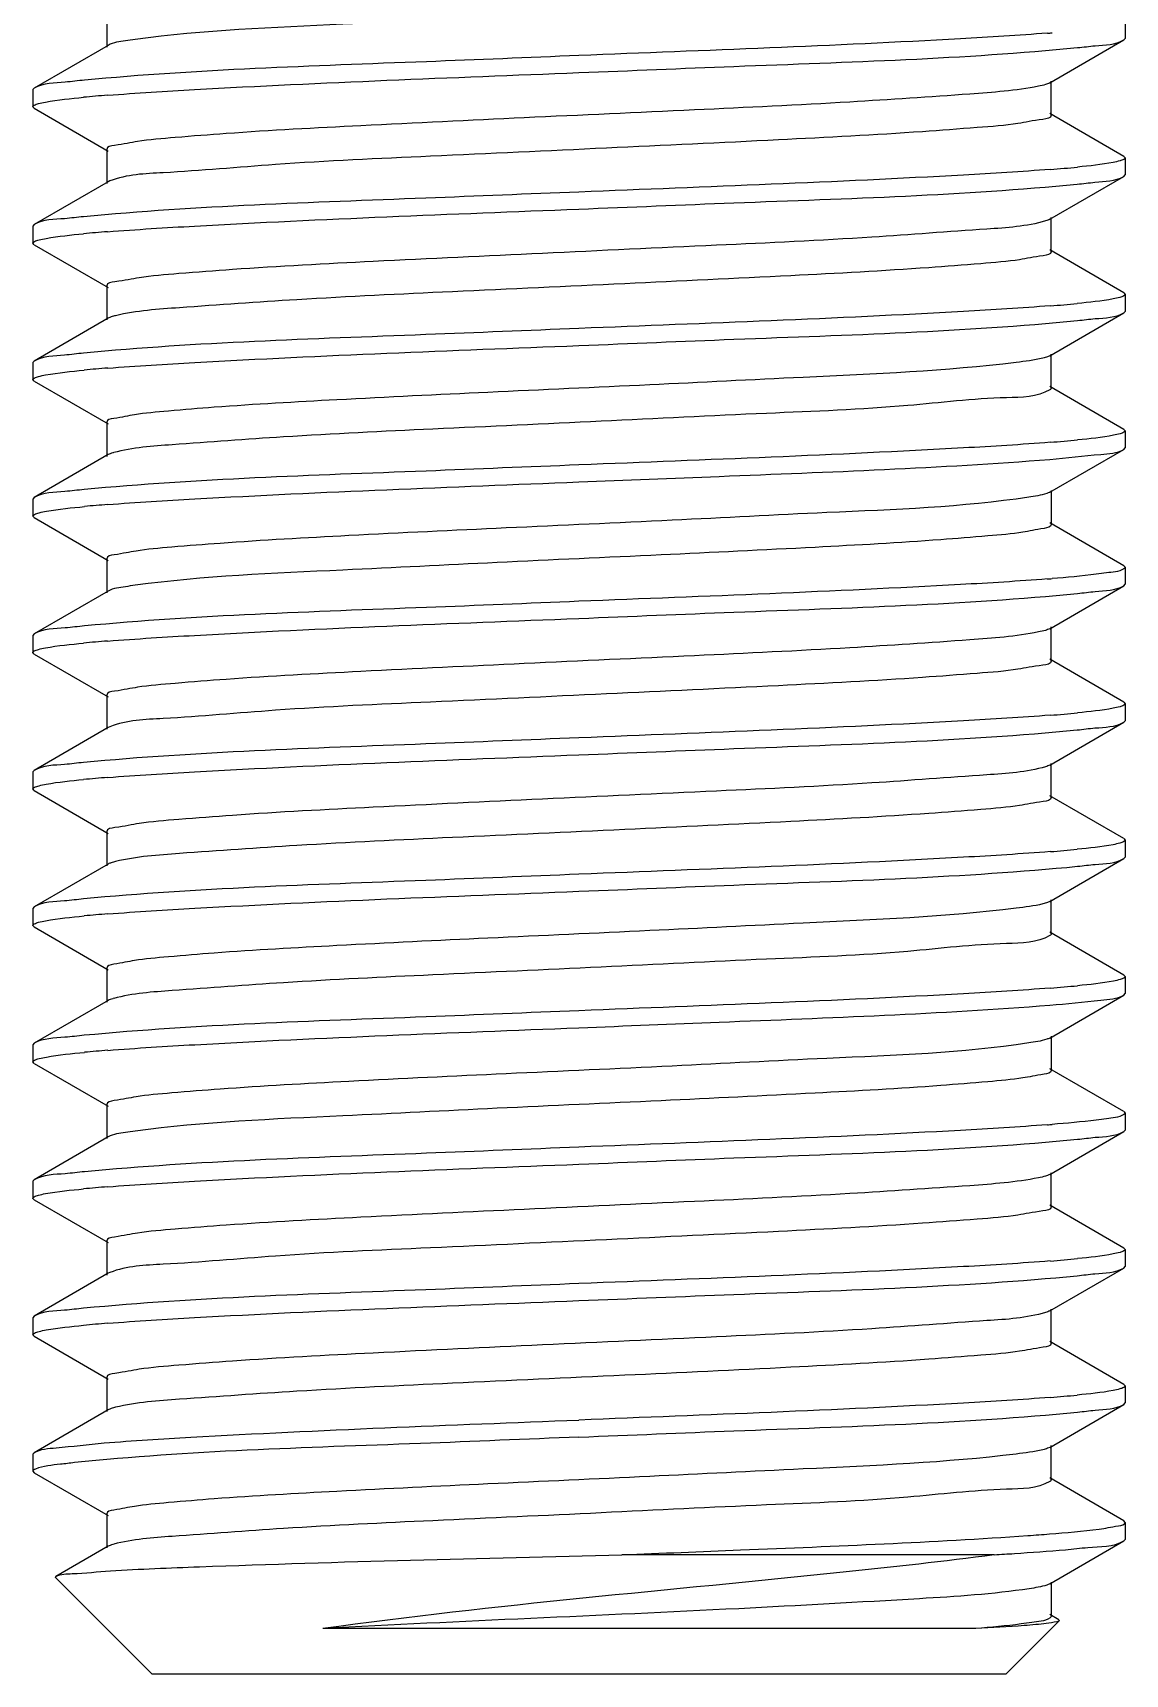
# Model space of a CAD drawing. Extents: x 1031190 to 1725648, y 733081 to 1571294.
# Drawn here: x 1136868.2 to 1137010.5, y 1234592.4 to 1234806.5 of the extents above; entities that cross this region are included whole.
import ezdxf

# ---------------------------------------------------------------- set-up
doc = ezdxf.new("R2010")
doc.units = 0
doc.header["$LTSCALE"] = 1000
doc.header["$MEASUREMENT"] = 0

msp = doc.modelspace()

# ---------------------------------------------------------------- linework, layer by layer
at = {"linetype": 'Continuous'}
for p, q in [((1136877.81, 1234809.09), (1136877.81, 1234804.64)), ((1137010.54, 1234807.97), (1137010.54, 1234805.75)), ((1136878.01, 1234804.86), (1136868.35, 1234799.27)), ((1137000.71, 1234799.96), (1137010.37, 1234805.56)), ((1137010.37, 1234805.56), (1137010.54, 1234805.75)), ((1136868.35, 1234799.27), (1136868.18, 1234799.08)), ((1136868.18, 1234799.08), (1136868.18, 1234796.85)), ((1137000.91, 1234795.74), (1137000.91, 1234800.19)), ((1136868.35, 1234796.66), (1136868.18, 1234796.85)), ((1136868.35, 1234796.66), (1136878.01, 1234791.07)), ((1137010.37, 1234790.37), (1137000.71, 1234795.97)), ((1136877.81, 1234791.29), (1136877.81, 1234786.84)), ((1137010.37, 1234790.37), (1137010.54, 1234790.18)), ((1137010.54, 1234790.18), (1137010.54, 1234787.96)), ((1137000.71, 1234782.17), (1137010.37, 1234787.76)), ((1137010.37, 1234787.76), (1137010.54, 1234787.96)), ((1136878.01, 1234787.07), (1136868.35, 1234781.48)), ((1136878.23, 1234787.17), (1136878.01, 1234787.07)), ((1136868.35, 1234781.48), (1136868.18, 1234781.28)), ((1137000.91, 1234777.95), (1137000.91, 1234782.39)), ((1136868.18, 1234781.28), (1136868.18, 1234779.06)), ((1136868.35, 1234778.86), (1136868.18, 1234779.06)), ((1136868.35, 1234778.86), (1136878.01, 1234773.27)), ((1137010.37, 1234772.58), (1137000.71, 1234778.17)), ((1136877.81, 1234773.5), (1136877.81, 1234769.05)), ((1137010.37, 1234772.58), (1137010.54, 1234772.38)), ((1137010.54, 1234772.38), (1137010.54, 1234770.16)), ((1136878.01, 1234769.27), (1136868.35, 1234763.68)), ((1137000.71, 1234764.37), (1137010.37, 1234769.97)), ((1137010.37, 1234769.97), (1137010.54, 1234770.16)), ((1137000.71, 1234764.37), (1137000.44, 1234764.25)), ((1137000.91, 1234760.15), (1137000.91, 1234764.6)), ((1136868.35, 1234763.68), (1136868.18, 1234763.49)), ((1136868.18, 1234763.49), (1136868.18, 1234761.26)), ((1136868.35, 1234761.07), (1136868.18, 1234761.26)), ((1136868.35, 1234761.07), (1136878.01, 1234755.48)), ((1137010.37, 1234754.78), (1137000.71, 1234760.38)), ((1136877.81, 1234755.7), (1136877.81, 1234751.25)), ((1137010.37, 1234754.78), (1137010.54, 1234754.59)), ((1137010.54, 1234754.59), (1137010.54, 1234752.37)), ((1136878.01, 1234751.48), (1136868.35, 1234745.89)), ((1137000.71, 1234746.58), (1137010.37, 1234752.17)), ((1137010.37, 1234752.17), (1137010.54, 1234752.37)), ((1136868.35, 1234745.89), (1136868.18, 1234745.69)), ((1136868.18, 1234745.69), (1136868.18, 1234743.47)), ((1137000.91, 1234746.8), (1137000.91, 1234742.36)), ((1136868.35, 1234743.27), (1136868.18, 1234743.47)), ((1136868.35, 1234743.27), (1136878.01, 1234737.68)), ((1137010.37, 1234736.99), (1137000.71, 1234742.58)), ((1136877.81, 1234737.91), (1136877.81, 1234733.46)), ((1137010.37, 1234736.99), (1137010.54, 1234736.79)), ((1137010.54, 1234736.79), (1137010.54, 1234734.57)), ((1137000.71, 1234728.78), (1137010.37, 1234734.38)), ((1137010.37, 1234734.38), (1137010.54, 1234734.57)), ((1136878.01, 1234733.68), (1136868.35, 1234728.09)), ((1136868.35, 1234728.09), (1136868.18, 1234727.9)), ((1136868.18, 1234727.9), (1136868.18, 1234725.67)), ((1137000.91, 1234724.56), (1137000.91, 1234729.01)), ((1136868.35, 1234725.48), (1136868.18, 1234725.67)), ((1136868.35, 1234725.48), (1136878.01, 1234719.89)), ((1137010.37, 1234719.19), (1137000.71, 1234724.79)), ((1136877.81, 1234720.11), (1136877.81, 1234715.66)), ((1137010.37, 1234719.19), (1137010.54, 1234719)), ((1137010.54, 1234719), (1137010.54, 1234716.78)), ((1136878.01, 1234715.89), (1136868.35, 1234710.3)), ((1136878.23, 1234715.99), (1136878.01, 1234715.89)), ((1137000.71, 1234710.99), (1137010.37, 1234716.58)), ((1137010.37, 1234716.58), (1137010.54, 1234716.78)), ((1137000.91, 1234706.77), (1137000.91, 1234711.21)), ((1136868.35, 1234710.3), (1136868.18, 1234710.1)), ((1136868.18, 1234710.1), (1136868.18, 1234707.88)), ((1136868.35, 1234707.68), (1136868.18, 1234707.88)), ((1136868.35, 1234707.68), (1136878.01, 1234702.09)), ((1137010.37, 1234701.4), (1137000.71, 1234706.99)), ((1136877.81, 1234702.32), (1136877.81, 1234697.87)), ((1137010.37, 1234701.4), (1137010.54, 1234701.2)), ((1137010.54, 1234701.2), (1137010.54, 1234698.98)), ((1136878.01, 1234698.09), (1136868.35, 1234692.5)), ((1137000.71, 1234693.19), (1137010.37, 1234698.79)), ((1137010.37, 1234698.79), (1137010.54, 1234698.98)), ((1136868.35, 1234692.5), (1136868.18, 1234692.31)), ((1136868.18, 1234692.31), (1136868.18, 1234690.08)), ((1137000.71, 1234693.19), (1137000.44, 1234693.07)), ((1137000.91, 1234688.97), (1137000.91, 1234693.42)), ((1136868.35, 1234689.89), (1136868.18, 1234690.08)), ((1136868.35, 1234689.89), (1136878.01, 1234684.3)), ((1137010.37, 1234683.6), (1137000.71, 1234689.2)), ((1136877.81, 1234684.52), (1136877.81, 1234680.07)), ((1137010.37, 1234683.6), (1137010.54, 1234683.41)), ((1137010.54, 1234683.41), (1137010.54, 1234681.19)), ((1137000.71, 1234675.4), (1137010.37, 1234680.99)), ((1137010.37, 1234680.99), (1137010.54, 1234681.19)), ((1136878.01, 1234680.3), (1136868.35, 1234674.71)), ((1136868.35, 1234674.71), (1136868.18, 1234674.51)), ((1136868.18, 1234674.51), (1136868.18, 1234672.29)), ((1137000.91, 1234675.62), (1137000.91, 1234671.18)), ((1136868.35, 1234672.09), (1136868.18, 1234672.29)), ((1136868.35, 1234672.09), (1136878.01, 1234666.5)), ((1137010.37, 1234665.81), (1137000.71, 1234671.4)), ((1136877.81, 1234666.73), (1136877.81, 1234662.28)), ((1137010.37, 1234665.81), (1137010.54, 1234665.61)), ((1137010.54, 1234665.61), (1137010.54, 1234663.39)), ((1136878.01, 1234662.5), (1136868.35, 1234656.91)), ((1137000.71, 1234657.6), (1137010.37, 1234663.2)), ((1137010.37, 1234663.2), (1137010.54, 1234663.39)), ((1137000.91, 1234653.38), (1137000.91, 1234657.83)), ((1136868.35, 1234656.91), (1136868.18, 1234656.72)), ((1136868.18, 1234656.72), (1136868.18, 1234654.49)), ((1136868.35, 1234654.3), (1136868.18, 1234654.49)), ((1136868.35, 1234654.3), (1136878.01, 1234648.71)), ((1137010.37, 1234648.01), (1137000.71, 1234653.61)), ((1136877.81, 1234648.93), (1136877.81, 1234644.48)), ((1137010.37, 1234648.01), (1137010.54, 1234647.82)), ((1137010.54, 1234647.82), (1137010.54, 1234645.6)), ((1136878.01, 1234644.71), (1136868.35, 1234639.12)), ((1136878.23, 1234644.81), (1136878.01, 1234644.71)), ((1137000.71, 1234639.81), (1137010.37, 1234645.4)), ((1137010.37, 1234645.4), (1137010.54, 1234645.6)), ((1137000.91, 1234635.59), (1137000.91, 1234640.03)), ((1136868.35, 1234639.12), (1136868.18, 1234638.92)), ((1136868.18, 1234638.92), (1136868.18, 1234636.7)), ((1136868.35, 1234636.5), (1136868.18, 1234636.7)), ((1136868.35, 1234636.5), (1136878.01, 1234630.91)), ((1137010.37, 1234630.22), (1137000.71, 1234635.81)), ((1136877.81, 1234631.14), (1136877.81, 1234626.69)), ((1137010.37, 1234630.22), (1137010.54, 1234630.02)), ((1137010.54, 1234630.02), (1137010.54, 1234627.8)), ((1137000.71, 1234622.01), (1137010.37, 1234627.61)), ((1137010.37, 1234627.61), (1137010.54, 1234627.8)), ((1136878.01, 1234626.91), (1136868.35, 1234621.32)), ((1136868.18, 1234621.13), (1136868.35, 1234621.32)), ((1136868.18, 1234621.13), (1136868.18, 1234618.9)), ((1137000.71, 1234622.01), (1137000.44, 1234621.89)), ((1137000.91, 1234617.79), (1137000.91, 1234622.24)), ((1136868.18, 1234618.9), (1136868.35, 1234618.71)), ((1136868.35, 1234618.71), (1136878.01, 1234613.12)), ((1137010.37, 1234612.42), (1137000.71, 1234618.02)), ((1136877.81, 1234613.34), (1136877.81, 1234608.89)), ((1137010.54, 1234612.23), (1137010.37, 1234612.42)), ((1137010.54, 1234612.23), (1137010.54, 1234610.01)), ((1136878.01, 1234609.12), (1136871.19, 1234605.17)), ((1136993.49, 1234608), (1136944.95, 1234608)), ((1137000.71, 1234604.22), (1137010.37, 1234609.81)), ((1137010.37, 1234609.81), (1137010.54, 1234610.01)), ((1136871.14, 1234605.04), (1136871.19, 1234605.17)), ((1136883.75, 1234592.43), (1136871.14, 1234605.04)), ((1137000.91, 1234604.44), (1137000.91, 1234600)), ((1136994.97, 1234592.43), (1137001.94, 1234599.4)), ((1137001.89, 1234599.54), (1137000.71, 1234600.22)), ((1137001.89, 1234599.54), (1137001.94, 1234599.4)), ((1136991.06, 1234598.37), (1136905.97, 1234598.37)), ((1136994.97, 1234592.43), (1136883.75, 1234592.43))]:
    msp.add_line(p, q, dxfattribs=at)
for centre, radius, start, end in [((1136979.42, 1235077.81), 272.18, 274.4234, 274.5497), ((1136893.55, 1234597.98), 200.98, 94.457, 95.3557), ((1136985.96, 1234979.68), 191.58, 274.4414, 275.5078), ((1136893.52, 1234580.52), 200.64, 94.4561, 95.3622), ((1136985.87, 1234962.89), 192.58, 274.4467, 275.4882), ((1136893.7, 1234560.67), 202.71, 94.457, 95.331), ((1136880.48, 1234745.18), 6.79, 105.0931, 106.1411), ((1136985.98, 1234943.86), 191.34, 274.444, 275.509), ((1136893.79, 1234541.73), 203.86, 94.4581, 95.3147), ((1136979.42, 1235006.63), 272.18, 274.4234, 274.5497), ((1136893.55, 1234526.8), 200.98, 94.457, 95.3557), ((1136985.96, 1234908.5), 191.58, 274.4414, 275.5078), ((1136893.52, 1234509.34), 200.64, 94.4561, 95.3622), ((1136985.87, 1234891.71), 192.58, 274.4467, 275.4882), ((1136893.7, 1234489.49), 202.71, 94.457, 95.331), ((1136985.98, 1234872.68), 191.34, 274.444, 275.509), ((1136880.48, 1234674), 6.79, 105.0931, 106.1411), ((1136893.79, 1234470.55), 203.86, 94.4581, 95.3147), ((1136979.42, 1234935.45), 272.18, 274.4234, 274.5497), ((1136893.55, 1234455.62), 200.98, 94.457, 95.3557), ((1136985.96, 1234837.32), 191.58, 274.4414, 275.5078), ((1136893.52, 1234438.16), 200.64, 94.4561, 95.3622), ((1136985.87, 1234820.53), 192.58, 274.4467, 275.4882), ((1136880.48, 1234602.82), 6.79, 105.0931, 106.1411)]:
    msp.add_arc(centre, radius, start, end, dxfattribs=at)
for points, knots in [([(1137000.91, 1234813.54), (1137000.91, 1234813.18), (1136999.09, 1234812.92), (1136996.82, 1234812.41), (1136992.04, 1234812), (1136983.18, 1234811.27), (1136968.87, 1234810.49), (1136949.63, 1234809.54), (1136929.1, 1234808.64), (1136906.26, 1234807.44), (1136890.49, 1234806.83), (1136881.52, 1234805.63)], [0, 0, 0, 0, 0.00884, 0.032379, 0.070466, 0.122006, 0.258971, 0.426878, 0.605536, 0.773444, 1, 1, 1, 1]), ([(1136881.52, 1234805.63), (1136881.1, 1234805.57), (1136879.92, 1234805.37), (1136878.67, 1234805.25), (1136878.01, 1234804.86)], [0, 0, 0, 0, 0.360643, 1, 1, 1, 1]), ([(1137000.41, 1234806.45), (1136996.64, 1234806.15), (1136976.3, 1234804.93), (1136955.93, 1234804.19), (1136939.36, 1234803.53)], [0, 0, 0, 0, 0.18595, 1, 1, 1, 1]), ([(1137004.34, 1234804.56), (1137005.11, 1234804.63), (1137007.1, 1234804.92), (1137009.27, 1234804.92), (1137010.37, 1234805.56)], [0, 0, 0, 0, 0.377935, 1, 1, 1, 1]), ([(1136939.36, 1234803.53), (1136932.73, 1234803.26), (1136911.25, 1234802.35), (1136889.72, 1234801.71), (1136874.91, 1234800.32)], [0, 0, 0, 0, 0.308379, 1, 1, 1, 1]), ([(1136939.36, 1234801.3), (1136946.09, 1234801.57), (1136967.76, 1234802.5), (1136989.46, 1234803.11), (1137004.34, 1234804.56)], [0, 0, 0, 0, 0.310578, 1, 1, 1, 1]), ([(1136877.93, 1234798.35), (1136881.71, 1234798.65), (1136902.17, 1234799.89), (1136922.66, 1234800.64), (1136939.36, 1234801.3)], [0, 0, 0, 0, 0.184524, 1, 1, 1, 1]), ([(1136874.91, 1234800.32), (1136874.07, 1234800.24), (1136871.91, 1234799.94), (1136869.54, 1234799.96), (1136868.35, 1234799.27)], [0, 0, 0, 0, 0.379704, 1, 1, 1, 1]), ([(1136999.25, 1234799.53), (1136996.3, 1234798.94), (1136988.07, 1234798.33), (1136973.14, 1234797.32), (1136953.77, 1234796.4), (1136932.52, 1234795.43), (1136912.21, 1234794.46), (1136896.93, 1234793.65), (1136887.41, 1234792.89), (1136882.24, 1234792.47), (1136879.8, 1234791.92), (1136877.81, 1234791.67), (1136877.81, 1234791.29)], [0, 0, 0, 0, 0.074051, 0.202548, 0.368862, 0.551322, 0.726125, 0.870472, 0.925123, 0.96561, 0.990669, 1, 1, 1, 1]), ([(1137000.71, 1234799.96), (1137000.54, 1234799.86), (1137000.05, 1234799.7), (1136999.56, 1234799.59), (1136999.25, 1234799.53)], [0, 0, 0, 0, 0.388593, 1, 1, 1, 1]), ([(1136868.18, 1234796.85), (1136868.18, 1234796.94), (1136868.47, 1234797.14), (1136868.72, 1234797.2), (1136868.9, 1234797.26)], [0, 0, 0, 0, 0.318631, 1, 1, 1, 1]), ([(1136868.9, 1234797.26), (1136869.2, 1234797.34), (1136871.15, 1234797.74), (1136873.13, 1234797.93), (1136874.79, 1234798.08)], [0, 0, 0, 0, 0.159226, 1, 1, 1, 1]), ([(1137000.91, 1234795.74), (1137000.91, 1234795.33), (1136998.75, 1234795.1), (1136996.13, 1234794.5), (1136990.56, 1234794.08), (1136980.35, 1234793.29), (1136964.11, 1234792.45), (1136942.78, 1234791.45), (1136920.93, 1234790.41), (1136901.6, 1234789.59), (1136887.81, 1234788.29), (1136880.41, 1234788.04), (1136878.23, 1234787.17)], [0, 0, 0, 0, 0.009911, 0.036684, 0.079861, 0.138026, 0.290611, 0.473012, 0.659513, 0.823824, 0.942824, 1, 1, 1, 1]), ([(1137010.54, 1234790.18), (1137010.54, 1234790.09), (1137010.27, 1234789.91), (1137010.04, 1234789.84), (1137009.87, 1234789.79)], [0, 0, 0, 0, 0.322656, 1, 1, 1, 1]), ([(1137000.79, 1234788.68), (1136997.02, 1234788.38), (1136976.56, 1234787.14), (1136956.07, 1234786.4), (1136939.36, 1234785.73)], [0, 0, 0, 0, 0.184477, 1, 1, 1, 1]), ([(1137004.29, 1234786.76), (1137005.07, 1234786.83), (1137007.07, 1234787.12), (1137009.27, 1234787.12), (1137010.37, 1234787.76)], [0, 0, 0, 0, 0.378132, 1, 1, 1, 1]), ([(1137009.87, 1234789.79), (1137009.58, 1234789.71), (1137007.76, 1234789.32), (1137005.9, 1234789.14), (1137004.34, 1234788.99)], [0, 0, 0, 0, 0.159145, 1, 1, 1, 1]), ([(1136939.36, 1234785.73), (1136932.71, 1234785.47), (1136911.18, 1234784.55), (1136889.62, 1234783.91), (1136874.79, 1234782.51)], [0, 0, 0, 0, 0.308852, 1, 1, 1, 1]), ([(1136939.36, 1234783.51), (1136946.08, 1234783.77), (1136967.73, 1234784.7), (1136989.42, 1234785.31), (1137004.29, 1234786.76)], [0, 0, 0, 0, 0.310323, 1, 1, 1, 1]), ([(1136877.93, 1234780.56), (1136881.71, 1234780.85), (1136902.17, 1234782.09), (1136922.66, 1234782.84), (1136939.36, 1234783.51)], [0, 0, 0, 0, 0.18453, 1, 1, 1, 1]), ([(1136874.79, 1234782.51), (1136873.97, 1234782.43), (1136871.84, 1234782.14), (1136869.52, 1234782.16), (1136868.35, 1234781.48)], [0, 0, 0, 0, 0.37931, 1, 1, 1, 1]), ([(1137000.17, 1234781.96), (1136997.7, 1234781.22), (1136990.05, 1234780.77), (1136975.81, 1234779.63), (1136956.47, 1234778.75), (1136934.8, 1234777.74), (1136913.81, 1234776.75), (1136897.89, 1234775.92), (1136887.91, 1234775.14), (1136882.47, 1234774.71), (1136879.91, 1234774.13), (1136877.82, 1234773.89), (1136877.81, 1234773.5)], [0, 0, 0, 0, 0.062951, 0.18524, 0.350271, 0.535399, 0.715185, 0.864922, 0.92187, 0.964113, 0.990297, 1, 1, 1, 1]), ([(1137000.71, 1234782.17), (1137000.64, 1234782.13), (1137000.46, 1234782.05), (1137000.28, 1234781.99), (1137000.17, 1234781.96)], [0, 0, 0, 0, 0.430479, 1, 1, 1, 1]), ([(1136868.18, 1234779.06), (1136868.18, 1234779.16), (1136868.51, 1234779.36), (1136868.78, 1234779.43), (1136868.99, 1234779.48)], [0, 0, 0, 0, 0.315061, 1, 1, 1, 1]), ([(1136868.99, 1234779.48), (1136869.29, 1234779.57), (1136871.21, 1234779.95), (1136873.15, 1234780.13), (1136874.77, 1234780.29)], [0, 0, 0, 0, 0.163145, 1, 1, 1, 1]), ([(1137000.91, 1234777.95), (1137000.91, 1234777.56), (1136998.87, 1234777.31), (1136996.37, 1234776.75), (1136991.06, 1234776.33), (1136981.31, 1234775.56), (1136965.72, 1234774.73), (1136945.06, 1234773.75), (1136923.59, 1234772.76), (1136904.23, 1234771.86), (1136889.63, 1234770.8), (1136881.69, 1234770.25), (1136878.97, 1234769.6)], [0, 0, 0, 0, 0.00951, 0.035123, 0.076469, 0.132247, 0.279239, 0.456494, 0.640275, 0.805971, 0.931424, 1, 1, 1, 1]), ([(1137000.8, 1234770.89), (1136997.03, 1234770.59), (1136976.56, 1234769.35), (1136956.07, 1234768.6), (1136939.36, 1234767.94)], [0, 0, 0, 0, 0.184455, 1, 1, 1, 1]), ([(1137009.86, 1234771.99), (1137009.57, 1234771.91), (1137007.73, 1234771.52), (1137005.86, 1234771.34), (1137004.29, 1234771.19)], [0, 0, 0, 0, 0.159397, 1, 1, 1, 1]), ([(1137010.54, 1234772.38), (1137010.54, 1234772.3), (1137010.27, 1234772.11), (1137010.03, 1234772.04), (1137009.86, 1234771.99)], [0, 0, 0, 0, 0.322005, 1, 1, 1, 1]), ([(1136878.97, 1234769.6), (1136878.77, 1234769.55), (1136878.45, 1234769.46), (1136878.13, 1234769.34), (1136878.01, 1234769.27)], [0, 0, 0, 0, 0.59312, 1, 1, 1, 1]), ([(1136939.36, 1234765.71), (1136946.09, 1234765.98), (1136967.76, 1234766.91), (1136989.46, 1234767.52), (1137004.35, 1234768.97)], [0, 0, 0, 0, 0.310595, 1, 1, 1, 1]), ([(1137004.35, 1234768.97), (1137005.11, 1234769.04), (1137007.1, 1234769.33), (1137009.28, 1234769.33), (1137010.37, 1234769.97)], [0, 0, 0, 0, 0.377931, 1, 1, 1, 1]), ([(1136939.36, 1234767.94), (1136932.71, 1234767.67), (1136911.17, 1234766.75), (1136889.6, 1234766.12), (1136874.77, 1234764.72)], [0, 0, 0, 0, 0.308927, 1, 1, 1, 1]), ([(1136874.77, 1234764.72), (1136873.95, 1234764.64), (1136871.83, 1234764.34), (1136869.52, 1234764.36), (1136868.35, 1234763.68)], [0, 0, 0, 0, 0.379296, 1, 1, 1, 1]), ([(1136877.94, 1234762.76), (1136881.72, 1234763.06), (1136902.18, 1234764.3), (1136922.66, 1234765.05), (1136939.36, 1234765.71)], [0, 0, 0, 0, 0.184554, 1, 1, 1, 1]), ([(1137000.44, 1234764.25), (1137000.24, 1234764.17), (1136998.89, 1234763.81), (1136997.5, 1234763.64), (1136996.34, 1234763.5)], [0, 0, 0, 0, 0.158312, 1, 1, 1, 1]), ([(1136868.92, 1234761.67), (1136869.22, 1234761.76), (1136871.19, 1234762.15), (1136873.19, 1234762.34), (1136874.86, 1234762.5)], [0, 0, 0, 0, 0.159617, 1, 1, 1, 1]), ([(1136996.34, 1234763.5), (1136987.13, 1234762.38), (1136971.16, 1234761.71), (1136948.22, 1234760.54), (1136927.95, 1234759.64), (1136909.08, 1234758.71), (1136895.08, 1234757.94), (1136886.44, 1234757.22), (1136881.8, 1234756.81), (1136879.58, 1234756.31), (1136877.81, 1234756.05), (1136877.81, 1234755.7)], [0, 0, 0, 0, 0.234088, 0.402448, 0.579889, 0.745639, 0.880314, 0.930897, 0.968237, 0.991317, 1, 1, 1, 1]), ([(1136868.18, 1234761.26), (1136868.18, 1234761.35), (1136868.48, 1234761.55), (1136868.73, 1234761.62), (1136868.92, 1234761.67)], [0, 0, 0, 0, 0.317967, 1, 1, 1, 1]), ([(1137000.72, 1234759.93), (1136999.08, 1234758.95), (1136992.49, 1234759), (1136980.48, 1234757.51), (1136962.72, 1234756.86), (1136942.13, 1234755.81), (1136921.14, 1234754.85), (1136902.48, 1234753.98), (1136888.65, 1234752.91), (1136881.2, 1234752.41), (1136878.72, 1234751.74)], [0, 0, 0, 0, 0.046973, 0.152409, 0.303029, 0.479455, 0.658932, 0.818305, 0.937036, 1, 1, 1, 1]), ([(1137000.91, 1234760.15), (1137000.91, 1234760.11), (1137000.86, 1234760.02), (1137000.77, 1234759.96), (1137000.72, 1234759.93)], [0, 0, 0, 0, 0.402304, 1, 1, 1, 1]), ([(1137009.9, 1234754.21), (1137009.62, 1234754.13), (1137007.78, 1234753.73), (1137005.92, 1234753.55), (1137004.35, 1234753.4)], [0, 0, 0, 0, 0.157623, 1, 1, 1, 1]), ([(1137010.54, 1234754.59), (1137010.54, 1234754.51), (1137010.29, 1234754.32), (1137010.06, 1234754.26), (1137009.9, 1234754.21)], [0, 0, 0, 0, 0.324871, 1, 1, 1, 1]), ([(1136878.6, 1234751.71), (1136878.48, 1234751.67), (1136878.28, 1234751.61), (1136878.09, 1234751.52), (1136878.01, 1234751.48)], [0, 0, 0, 0, 0.572041, 1, 1, 1, 1]), ([(1137000.8, 1234753.09), (1136997.03, 1234752.79), (1136976.56, 1234751.56), (1136956.07, 1234750.81), (1136939.36, 1234750.14)], [0, 0, 0, 0, 0.184436, 1, 1, 1, 1]), ([(1137000.71, 1234750.86), (1137002.93, 1234751.03), (1137006.08, 1234751.47), (1137009.48, 1234751.66), (1137010.37, 1234752.17)], [0, 0, 0, 0, 0.683734, 1, 1, 1, 1]), ([(1136939.36, 1234750.14), (1136932.72, 1234749.88), (1136911.22, 1234748.96), (1136889.68, 1234748.32), (1136874.86, 1234746.93)], [0, 0, 0, 0, 0.308576, 1, 1, 1, 1]), ([(1136939.36, 1234747.92), (1136945.45, 1234748.16), (1136965.91, 1234749), (1136986.38, 1234749.73), (1137000.71, 1234750.86)], [0, 0, 0, 0, 0.297863, 1, 1, 1, 1]), ([(1136877.95, 1234744.97), (1136881.72, 1234745.27), (1136902.18, 1234746.5), (1136922.66, 1234747.25), (1136939.36, 1234747.92)], [0, 0, 0, 0, 0.184575, 1, 1, 1, 1]), ([(1136874.86, 1234746.93), (1136874.03, 1234746.85), (1136871.88, 1234746.55), (1136869.53, 1234746.57), (1136868.35, 1234745.89)], [0, 0, 0, 0, 0.37952, 1, 1, 1, 1]), ([(1136997.97, 1234745.93), (1136989.28, 1234744.61), (1136973.72, 1234744.09), (1136951.02, 1234742.86), (1136930.23, 1234741.95), (1136910.63, 1234741), (1136896, 1234740.2), (1136886.92, 1234739.47), (1136882.01, 1234739.05), (1136879.69, 1234738.53), (1136877.81, 1234738.27), (1136877.81, 1234737.91)], [0, 0, 0, 0, 0.218787, 0.386207, 0.566108, 0.736243, 0.875583, 0.928118, 0.966979, 0.991, 1, 1, 1, 1]), ([(1137000.71, 1234746.58), (1137000.59, 1234746.51), (1136999.7, 1234746.18), (1136998.76, 1234746.05), (1136997.97, 1234745.93)], [0, 0, 0, 0, 0.147905, 1, 1, 1, 1]), ([(1136868.18, 1234743.47), (1136868.18, 1234743.57), (1136868.52, 1234743.77), (1136868.79, 1234743.84), (1136869.01, 1234743.9)], [0, 0, 0, 0, 0.313847, 1, 1, 1, 1]), ([(1136869.01, 1234743.9), (1136869.32, 1234743.98), (1136871.27, 1234744.37), (1136873.25, 1234744.55), (1136874.91, 1234744.71)], [0, 0, 0, 0, 0.163234, 1, 1, 1, 1]), ([(1137000.91, 1234742.36), (1137000.91, 1234742), (1136999.09, 1234741.74), (1136996.82, 1234741.23), (1136992.04, 1234740.82), (1136983.18, 1234740.09), (1136968.87, 1234739.31), (1136949.63, 1234738.36), (1136929.1, 1234737.46), (1136906.26, 1234736.26), (1136890.49, 1234735.65), (1136881.52, 1234734.45)], [0, 0, 0, 0, 0.00884, 0.032379, 0.070466, 0.122006, 0.258971, 0.426878, 0.605536, 0.773444, 1, 1, 1, 1]), ([(1137010.54, 1234736.79), (1137010.54, 1234736.71), (1137009.72, 1234736.12), (1137008.89, 1234736.17), (1137008.12, 1234736.05)], [0, 0, 0, 0, 0.093121, 1, 1, 1, 1]), ([(1136881.52, 1234734.45), (1136881.1, 1234734.39), (1136879.92, 1234734.19), (1136878.67, 1234734.07), (1136878.01, 1234733.68)], [0, 0, 0, 0, 0.360643, 1, 1, 1, 1]), ([(1137000.41, 1234735.27), (1136996.64, 1234734.97), (1136976.3, 1234733.75), (1136955.93, 1234733.01), (1136939.36, 1234732.35)], [0, 0, 0, 0, 0.18595, 1, 1, 1, 1]), ([(1137008.12, 1234736.05), (1137007.67, 1234735.99), (1137005.31, 1234735.67), (1137002.93, 1234735.47), (1137001.01, 1234735.31)], [0, 0, 0, 0, 0.190828, 1, 1, 1, 1]), ([(1137004.34, 1234733.38), (1137005.11, 1234733.45), (1137007.1, 1234733.74), (1137009.27, 1234733.74), (1137010.37, 1234734.38)], [0, 0, 0, 0, 0.377935, 1, 1, 1, 1]), ([(1136939.36, 1234732.35), (1136932.73, 1234732.08), (1136911.25, 1234731.17), (1136889.72, 1234730.53), (1136874.91, 1234729.14)], [0, 0, 0, 0, 0.308379, 1, 1, 1, 1]), ([(1136939.36, 1234730.12), (1136946.09, 1234730.39), (1136967.76, 1234731.32), (1136989.46, 1234731.93), (1137004.34, 1234733.38)], [0, 0, 0, 0, 0.310578, 1, 1, 1, 1]), ([(1136877.93, 1234727.17), (1136881.71, 1234727.47), (1136902.17, 1234728.71), (1136922.66, 1234729.46), (1136939.36, 1234730.12)], [0, 0, 0, 0, 0.184524, 1, 1, 1, 1]), ([(1136874.91, 1234729.14), (1136874.07, 1234729.06), (1136871.91, 1234728.76), (1136869.54, 1234728.78), (1136868.35, 1234728.09)], [0, 0, 0, 0, 0.379704, 1, 1, 1, 1]), ([(1136999.25, 1234728.35), (1136996.3, 1234727.76), (1136988.07, 1234727.15), (1136973.14, 1234726.14), (1136953.77, 1234725.22), (1136932.52, 1234724.25), (1136912.21, 1234723.28), (1136896.93, 1234722.47), (1136887.41, 1234721.71), (1136882.24, 1234721.29), (1136879.8, 1234720.74), (1136877.81, 1234720.49), (1136877.81, 1234720.11)], [0, 0, 0, 0, 0.074051, 0.202548, 0.368862, 0.551322, 0.726125, 0.870472, 0.925123, 0.96561, 0.990669, 1, 1, 1, 1]), ([(1137000.71, 1234728.78), (1137000.54, 1234728.68), (1137000.05, 1234728.52), (1136999.56, 1234728.41), (1136999.25, 1234728.35)], [0, 0, 0, 0, 0.388593, 1, 1, 1, 1]), ([(1136868.18, 1234725.67), (1136868.18, 1234725.76), (1136868.47, 1234725.96), (1136868.72, 1234726.02), (1136868.9, 1234726.08)], [0, 0, 0, 0, 0.318631, 1, 1, 1, 1]), ([(1136868.9, 1234726.08), (1136869.2, 1234726.16), (1136871.15, 1234726.56), (1136873.13, 1234726.75), (1136874.79, 1234726.9)], [0, 0, 0, 0, 0.159226, 1, 1, 1, 1]), ([(1137000.91, 1234724.56), (1137000.91, 1234724.15), (1136998.75, 1234723.92), (1136996.13, 1234723.32), (1136990.56, 1234722.9), (1136980.35, 1234722.11), (1136964.11, 1234721.27), (1136942.78, 1234720.27), (1136920.93, 1234719.23), (1136901.6, 1234718.42), (1136887.81, 1234717.11), (1136880.41, 1234716.86), (1136878.23, 1234715.99)], [0, 0, 0, 0, 0.009911, 0.036684, 0.079861, 0.138026, 0.290611, 0.473012, 0.659513, 0.823824, 0.942824, 1, 1, 1, 1]), ([(1137000.79, 1234717.5), (1136997.02, 1234717.2), (1136976.56, 1234715.96), (1136956.07, 1234715.22), (1136939.36, 1234714.55)], [0, 0, 0, 0, 0.184477, 1, 1, 1, 1]), ([(1137009.87, 1234718.61), (1137009.58, 1234718.53), (1137007.76, 1234718.14), (1137005.9, 1234717.96), (1137004.34, 1234717.81)], [0, 0, 0, 0, 0.159145, 1, 1, 1, 1]), ([(1137010.54, 1234719), (1137010.54, 1234718.91), (1137010.27, 1234718.73), (1137010.04, 1234718.66), (1137009.87, 1234718.61)], [0, 0, 0, 0, 0.322656, 1, 1, 1, 1]), ([(1136939.36, 1234712.33), (1136946.08, 1234712.59), (1136967.73, 1234713.52), (1136989.42, 1234714.14), (1137004.29, 1234715.58)], [0, 0, 0, 0, 0.310323, 1, 1, 1, 1]), ([(1137004.29, 1234715.58), (1137005.07, 1234715.66), (1137007.07, 1234715.94), (1137009.27, 1234715.94), (1137010.37, 1234716.58)], [0, 0, 0, 0, 0.378132, 1, 1, 1, 1]), ([(1136939.36, 1234714.55), (1136932.71, 1234714.29), (1136911.18, 1234713.37), (1136889.62, 1234712.73), (1136874.79, 1234711.33)], [0, 0, 0, 0, 0.308852, 1, 1, 1, 1]), ([(1136874.79, 1234711.33), (1136873.97, 1234711.25), (1136871.84, 1234710.96), (1136869.52, 1234710.98), (1136868.35, 1234710.3)], [0, 0, 0, 0, 0.37931, 1, 1, 1, 1]), ([(1137000.17, 1234710.78), (1136997.7, 1234710.04), (1136990.05, 1234709.59), (1136975.81, 1234708.45), (1136956.47, 1234707.57), (1136934.8, 1234706.56), (1136913.81, 1234705.57), (1136897.89, 1234704.74), (1136887.91, 1234703.96), (1136882.47, 1234703.53), (1136879.91, 1234702.95), (1136877.82, 1234702.71), (1136877.81, 1234702.32)], [0, 0, 0, 0, 0.062951, 0.18524, 0.350271, 0.535399, 0.715185, 0.864922, 0.92187, 0.964113, 0.990297, 1, 1, 1, 1]), ([(1136877.93, 1234709.38), (1136881.71, 1234709.67), (1136902.17, 1234710.91), (1136922.66, 1234711.66), (1136939.36, 1234712.33)], [0, 0, 0, 0, 0.18453, 1, 1, 1, 1]), ([(1137000.71, 1234710.99), (1137000.64, 1234710.95), (1137000.46, 1234710.87), (1137000.28, 1234710.81), (1137000.17, 1234710.78)], [0, 0, 0, 0, 0.430479, 1, 1, 1, 1]), ([(1136868.99, 1234708.3), (1136869.29, 1234708.39), (1136871.21, 1234708.77), (1136873.15, 1234708.95), (1136874.77, 1234709.11)], [0, 0, 0, 0, 0.163145, 1, 1, 1, 1]), ([(1136868.18, 1234707.88), (1136868.18, 1234707.98), (1136868.51, 1234708.18), (1136868.78, 1234708.25), (1136868.99, 1234708.3)], [0, 0, 0, 0, 0.315061, 1, 1, 1, 1]), ([(1137000.91, 1234706.77), (1137000.91, 1234706.38), (1136998.87, 1234706.13), (1136996.37, 1234705.57), (1136991.06, 1234705.15), (1136981.31, 1234704.38), (1136965.72, 1234703.55), (1136945.06, 1234702.57), (1136923.59, 1234701.58), (1136904.23, 1234700.68), (1136889.63, 1234699.62), (1136881.69, 1234699.07), (1136878.97, 1234698.42)], [0, 0, 0, 0, 0.00951, 0.035123, 0.076469, 0.132247, 0.279239, 0.456494, 0.640275, 0.805971, 0.931424, 1, 1, 1, 1]), ([(1137009.86, 1234700.81), (1137009.57, 1234700.73), (1137007.73, 1234700.34), (1137005.86, 1234700.16), (1137004.29, 1234700.01)], [0, 0, 0, 0, 0.159397, 1, 1, 1, 1]), ([(1137010.54, 1234701.2), (1137010.54, 1234701.12), (1137010.27, 1234700.93), (1137010.03, 1234700.86), (1137009.86, 1234700.81)], [0, 0, 0, 0, 0.322005, 1, 1, 1, 1]), ([(1136878.97, 1234698.42), (1136878.77, 1234698.37), (1136878.45, 1234698.28), (1136878.13, 1234698.16), (1136878.01, 1234698.09)], [0, 0, 0, 0, 0.59312, 1, 1, 1, 1]), ([(1137000.8, 1234699.71), (1136997.03, 1234699.41), (1136976.56, 1234698.17), (1136956.07, 1234697.42), (1136939.36, 1234696.76)], [0, 0, 0, 0, 0.184455, 1, 1, 1, 1]), ([(1137004.35, 1234697.79), (1137005.11, 1234697.87), (1137007.1, 1234698.15), (1137009.28, 1234698.15), (1137010.37, 1234698.79)], [0, 0, 0, 0, 0.377931, 1, 1, 1, 1]), ([(1136939.36, 1234696.76), (1136932.71, 1234696.49), (1136911.17, 1234695.57), (1136889.6, 1234694.94), (1136874.77, 1234693.54)], [0, 0, 0, 0, 0.308927, 1, 1, 1, 1]), ([(1136939.36, 1234694.53), (1136946.09, 1234694.8), (1136967.76, 1234695.73), (1136989.46, 1234696.34), (1137004.35, 1234697.79)], [0, 0, 0, 0, 0.310595, 1, 1, 1, 1]), ([(1136874.77, 1234693.54), (1136873.95, 1234693.46), (1136871.83, 1234693.16), (1136869.52, 1234693.18), (1136868.35, 1234692.5)], [0, 0, 0, 0, 0.379296, 1, 1, 1, 1]), ([(1136877.94, 1234691.58), (1136881.72, 1234691.88), (1136902.18, 1234693.12), (1136922.66, 1234693.87), (1136939.36, 1234694.53)], [0, 0, 0, 0, 0.184554, 1, 1, 1, 1]), ([(1136996.34, 1234692.32), (1136987.13, 1234691.2), (1136971.16, 1234690.53), (1136948.22, 1234689.36), (1136927.95, 1234688.46), (1136909.08, 1234687.53), (1136895.08, 1234686.76), (1136886.44, 1234686.04), (1136881.8, 1234685.63), (1136879.58, 1234685.13), (1136877.81, 1234684.87), (1136877.81, 1234684.52)], [0, 0, 0, 0, 0.234088, 0.402448, 0.579889, 0.745639, 0.880314, 0.930897, 0.968237, 0.991317, 1, 1, 1, 1]), ([(1137000.44, 1234693.07), (1137000.24, 1234692.99), (1136998.89, 1234692.63), (1136997.5, 1234692.46), (1136996.34, 1234692.32)], [0, 0, 0, 0, 0.158312, 1, 1, 1, 1]), ([(1136868.18, 1234690.08), (1136868.18, 1234690.17), (1136868.48, 1234690.37), (1136868.73, 1234690.44), (1136868.92, 1234690.49)], [0, 0, 0, 0, 0.317967, 1, 1, 1, 1]), ([(1136868.92, 1234690.49), (1136869.22, 1234690.58), (1136871.19, 1234690.97), (1136873.19, 1234691.16), (1136874.86, 1234691.32)], [0, 0, 0, 0, 0.159617, 1, 1, 1, 1]), ([(1137000.72, 1234688.75), (1136999.08, 1234687.77), (1136992.49, 1234687.82), (1136980.48, 1234686.33), (1136962.72, 1234685.68), (1136942.13, 1234684.63), (1136921.14, 1234683.67), (1136902.48, 1234682.8), (1136888.65, 1234681.73), (1136881.2, 1234681.23), (1136878.72, 1234680.56)], [0, 0, 0, 0, 0.046973, 0.152409, 0.303029, 0.479455, 0.658932, 0.818305, 0.937036, 1, 1, 1, 1]), ([(1137000.91, 1234688.97), (1137000.91, 1234688.93), (1137000.86, 1234688.84), (1137000.77, 1234688.78), (1137000.72, 1234688.75)], [0, 0, 0, 0, 0.402304, 1, 1, 1, 1]), ([(1137009.9, 1234683.03), (1137009.62, 1234682.95), (1137007.78, 1234682.55), (1137005.92, 1234682.37), (1137004.35, 1234682.22)], [0, 0, 0, 0, 0.157623, 1, 1, 1, 1]), ([(1137010.54, 1234683.41), (1137010.54, 1234683.33), (1137010.29, 1234683.14), (1137010.06, 1234683.08), (1137009.9, 1234683.03)], [0, 0, 0, 0, 0.324871, 1, 1, 1, 1]), ([(1137000.8, 1234681.91), (1136997.03, 1234681.61), (1136976.56, 1234680.38), (1136956.07, 1234679.63), (1136939.36, 1234678.96)], [0, 0, 0, 0, 0.184436, 1, 1, 1, 1]), ([(1137000.71, 1234679.68), (1137002.93, 1234679.85), (1137006.08, 1234680.29), (1137009.48, 1234680.48), (1137010.37, 1234680.99)], [0, 0, 0, 0, 0.683734, 1, 1, 1, 1]), ([(1136939.36, 1234678.96), (1136932.72, 1234678.7), (1136911.22, 1234677.78), (1136889.68, 1234677.14), (1136874.86, 1234675.75)], [0, 0, 0, 0, 0.308576, 1, 1, 1, 1]), ([(1136878.6, 1234680.53), (1136878.48, 1234680.49), (1136878.28, 1234680.43), (1136878.09, 1234680.34), (1136878.01, 1234680.3)], [0, 0, 0, 0, 0.572041, 1, 1, 1, 1]), ([(1136939.36, 1234676.74), (1136945.45, 1234676.98), (1136965.91, 1234677.82), (1136986.38, 1234678.56), (1137000.71, 1234679.68)], [0, 0, 0, 0, 0.297863, 1, 1, 1, 1]), ([(1136877.95, 1234673.79), (1136881.72, 1234674.09), (1136902.18, 1234675.32), (1136922.66, 1234676.07), (1136939.36, 1234676.74)], [0, 0, 0, 0, 0.184575, 1, 1, 1, 1]), ([(1136874.86, 1234675.75), (1136874.03, 1234675.67), (1136871.88, 1234675.37), (1136869.53, 1234675.39), (1136868.35, 1234674.71)], [0, 0, 0, 0, 0.37952, 1, 1, 1, 1]), ([(1136997.97, 1234674.75), (1136989.28, 1234673.43), (1136973.72, 1234672.91), (1136951.02, 1234671.68), (1136930.23, 1234670.77), (1136910.63, 1234669.82), (1136896, 1234669.02), (1136886.92, 1234668.29), (1136882.01, 1234667.87), (1136879.69, 1234667.35), (1136877.81, 1234667.09), (1136877.81, 1234666.73)], [0, 0, 0, 0, 0.218787, 0.386207, 0.566108, 0.736243, 0.875583, 0.928118, 0.966979, 0.991, 1, 1, 1, 1]), ([(1137000.71, 1234675.4), (1137000.59, 1234675.33), (1136999.7, 1234675), (1136998.76, 1234674.87), (1136997.97, 1234674.75)], [0, 0, 0, 0, 0.147905, 1, 1, 1, 1]), ([(1136868.18, 1234672.29), (1136868.18, 1234672.39), (1136868.52, 1234672.59), (1136868.79, 1234672.66), (1136869.01, 1234672.72)], [0, 0, 0, 0, 0.313847, 1, 1, 1, 1]), ([(1136869.01, 1234672.72), (1136869.32, 1234672.8), (1136871.27, 1234673.19), (1136873.25, 1234673.37), (1136874.91, 1234673.53)], [0, 0, 0, 0, 0.163234, 1, 1, 1, 1]), ([(1137000.91, 1234671.18), (1137000.91, 1234670.82), (1136999.09, 1234670.56), (1136996.82, 1234670.05), (1136992.04, 1234669.64), (1136983.18, 1234668.91), (1136968.87, 1234668.13), (1136949.63, 1234667.18), (1136929.1, 1234666.28), (1136906.26, 1234665.08), (1136890.49, 1234664.47), (1136881.52, 1234663.27)], [0, 0, 0, 0, 0.00884, 0.032379, 0.070466, 0.122006, 0.258971, 0.426878, 0.605536, 0.773444, 1, 1, 1, 1]), ([(1137000.41, 1234664.09), (1136996.64, 1234663.79), (1136976.3, 1234662.57), (1136955.93, 1234661.83), (1136939.36, 1234661.17)], [0, 0, 0, 0, 0.18595, 1, 1, 1, 1]), ([(1137008.12, 1234664.87), (1137007.67, 1234664.81), (1137005.31, 1234664.49), (1137002.93, 1234664.29), (1137001.01, 1234664.13)], [0, 0, 0, 0, 0.190828, 1, 1, 1, 1]), ([(1137010.54, 1234665.61), (1137010.54, 1234665.54), (1137009.72, 1234664.94), (1137008.89, 1234664.99), (1137008.12, 1234664.87)], [0, 0, 0, 0, 0.093121, 1, 1, 1, 1]), ([(1136881.52, 1234663.27), (1136881.1, 1234663.21), (1136879.92, 1234663.01), (1136878.67, 1234662.89), (1136878.01, 1234662.5)], [0, 0, 0, 0, 0.360643, 1, 1, 1, 1]), ([(1136939.36, 1234658.94), (1136946.09, 1234659.21), (1136967.76, 1234660.14), (1136989.46, 1234660.75), (1137004.34, 1234662.2)], [0, 0, 0, 0, 0.310578, 1, 1, 1, 1]), ([(1137004.34, 1234662.2), (1137005.11, 1234662.27), (1137007.1, 1234662.56), (1137009.27, 1234662.56), (1137010.37, 1234663.2)], [0, 0, 0, 0, 0.377935, 1, 1, 1, 1]), ([(1136939.36, 1234661.17), (1136932.73, 1234660.9), (1136911.25, 1234659.99), (1136889.72, 1234659.35), (1136874.91, 1234657.96)], [0, 0, 0, 0, 0.308379, 1, 1, 1, 1]), ([(1136874.91, 1234657.96), (1136874.07, 1234657.88), (1136871.91, 1234657.58), (1136869.54, 1234657.6), (1136868.35, 1234656.91)], [0, 0, 0, 0, 0.379704, 1, 1, 1, 1]), ([(1136999.25, 1234657.17), (1136996.3, 1234656.58), (1136988.07, 1234655.97), (1136973.14, 1234654.96), (1136953.77, 1234654.04), (1136932.52, 1234653.07), (1136912.21, 1234652.1), (1136896.93, 1234651.29), (1136887.41, 1234650.53), (1136882.24, 1234650.11), (1136879.8, 1234649.56), (1136877.81, 1234649.31), (1136877.81, 1234648.93)], [0, 0, 0, 0, 0.074051, 0.202548, 0.368862, 0.551322, 0.726125, 0.870472, 0.925123, 0.96561, 0.990669, 1, 1, 1, 1]), ([(1136877.93, 1234655.99), (1136881.71, 1234656.29), (1136902.17, 1234657.53), (1136922.66, 1234658.28), (1136939.36, 1234658.94)], [0, 0, 0, 0, 0.184524, 1, 1, 1, 1]), ([(1137000.71, 1234657.6), (1137000.54, 1234657.51), (1137000.05, 1234657.34), (1136999.56, 1234657.23), (1136999.25, 1234657.17)], [0, 0, 0, 0, 0.388593, 1, 1, 1, 1]), ([(1136868.9, 1234654.9), (1136869.2, 1234654.98), (1136871.15, 1234655.38), (1136873.13, 1234655.57), (1136874.79, 1234655.72)], [0, 0, 0, 0, 0.159226, 1, 1, 1, 1]), ([(1136868.18, 1234654.49), (1136868.18, 1234654.58), (1136868.47, 1234654.78), (1136868.72, 1234654.84), (1136868.9, 1234654.9)], [0, 0, 0, 0, 0.318631, 1, 1, 1, 1]), ([(1137000.91, 1234653.38), (1137000.91, 1234652.97), (1136998.75, 1234652.74), (1136996.13, 1234652.14), (1136990.56, 1234651.72), (1136980.35, 1234650.93), (1136964.11, 1234650.09), (1136942.78, 1234649.09), (1136920.93, 1234648.05), (1136901.6, 1234647.24), (1136887.81, 1234645.93), (1136880.41, 1234645.68), (1136878.23, 1234644.81)], [0, 0, 0, 0, 0.009911, 0.036684, 0.079861, 0.138026, 0.290611, 0.473012, 0.659513, 0.823824, 0.942824, 1, 1, 1, 1]), ([(1137009.87, 1234647.43), (1137009.58, 1234647.35), (1137007.76, 1234646.96), (1137005.9, 1234646.78), (1137004.34, 1234646.63)], [0, 0, 0, 0, 0.159145, 1, 1, 1, 1]), ([(1137010.54, 1234647.82), (1137010.54, 1234647.73), (1137010.27, 1234647.55), (1137010.04, 1234647.48), (1137009.87, 1234647.43)], [0, 0, 0, 0, 0.322656, 1, 1, 1, 1]), ([(1137000.79, 1234646.32), (1136997.02, 1234646.02), (1136976.56, 1234644.79), (1136956.07, 1234644.04), (1136939.36, 1234643.37)], [0, 0, 0, 0, 0.184477, 1, 1, 1, 1]), ([(1136939.36, 1234641.15), (1136946.08, 1234641.41), (1136967.73, 1234642.34), (1136989.42, 1234642.96), (1137004.29, 1234644.4)], [0, 0, 0, 0, 0.310323, 1, 1, 1, 1]), ([(1137004.29, 1234644.4), (1137005.07, 1234644.48), (1137007.07, 1234644.76), (1137009.27, 1234644.76), (1137010.37, 1234645.4)], [0, 0, 0, 0, 0.378132, 1, 1, 1, 1]), ([(1136939.36, 1234643.37), (1136932.71, 1234643.11), (1136911.18, 1234642.19), (1136889.62, 1234641.55), (1136874.79, 1234640.15)], [0, 0, 0, 0, 0.308852, 1, 1, 1, 1]), ([(1136874.79, 1234640.15), (1136873.97, 1234640.08), (1136871.84, 1234639.78), (1136869.52, 1234639.8), (1136868.35, 1234639.12)], [0, 0, 0, 0, 0.37931, 1, 1, 1, 1]), ([(1136877.93, 1234638.2), (1136881.71, 1234638.5), (1136902.17, 1234639.73), (1136922.66, 1234640.48), (1136939.36, 1234641.15)], [0, 0, 0, 0, 0.18453, 1, 1, 1, 1]), ([(1136868.99, 1234637.12), (1136869.29, 1234637.21), (1136871.21, 1234637.59), (1136873.15, 1234637.77), (1136874.77, 1234637.93)], [0, 0, 0, 0, 0.163145, 1, 1, 1, 1]), ([(1137000.17, 1234639.6), (1136997.7, 1234638.86), (1136990.05, 1234638.41), (1136975.81, 1234637.27), (1136956.47, 1234636.39), (1136934.8, 1234635.38), (1136913.81, 1234634.39), (1136897.89, 1234633.56), (1136887.91, 1234632.78), (1136882.47, 1234632.35), (1136879.91, 1234631.77), (1136877.82, 1234631.53), (1136877.81, 1234631.14)], [0, 0, 0, 0, 0.062951, 0.18524, 0.350271, 0.535399, 0.715185, 0.864922, 0.92187, 0.964113, 0.990297, 1, 1, 1, 1]), ([(1137000.71, 1234639.81), (1137000.64, 1234639.77), (1137000.46, 1234639.69), (1137000.28, 1234639.63), (1137000.17, 1234639.6)], [0, 0, 0, 0, 0.430479, 1, 1, 1, 1]), ([(1136868.18, 1234636.7), (1136868.18, 1234636.8), (1136868.51, 1234637), (1136868.78, 1234637.07), (1136868.99, 1234637.12)], [0, 0, 0, 0, 0.315061, 1, 1, 1, 1]), ([(1137000.91, 1234635.59), (1137000.91, 1234635.2), (1136998.87, 1234634.95), (1136996.37, 1234634.39), (1136991.06, 1234633.97), (1136981.31, 1234633.2), (1136965.72, 1234632.37), (1136945.06, 1234631.39), (1136923.59, 1234630.41), (1136904.23, 1234629.5), (1136889.63, 1234628.44), (1136881.69, 1234627.89), (1136878.97, 1234627.24)], [0, 0, 0, 0, 0.00951, 0.035123, 0.076469, 0.132247, 0.279239, 0.456494, 0.640275, 0.805971, 0.931424, 1, 1, 1, 1]), ([(1137009.86, 1234629.63), (1137009.57, 1234629.55), (1137007.73, 1234629.16), (1137005.86, 1234628.98), (1137004.29, 1234628.83)], [0, 0, 0, 0, 0.159397, 1, 1, 1, 1]), ([(1137010.54, 1234630.02), (1137010.54, 1234629.94), (1137010.27, 1234629.75), (1137010.03, 1234629.68), (1137009.86, 1234629.63)], [0, 0, 0, 0, 0.322005, 1, 1, 1, 1]), ([(1136878.97, 1234627.24), (1136878.77, 1234627.19), (1136878.45, 1234627.1), (1136878.13, 1234626.98), (1136878.01, 1234626.91)], [0, 0, 0, 0, 0.59312, 1, 1, 1, 1]), ([(1137000.8, 1234628.53), (1136997.03, 1234628.23), (1136976.56, 1234626.99), (1136956.07, 1234626.24), (1136939.36, 1234625.58)], [0, 0, 0, 0, 0.184455, 1, 1, 1, 1]), ([(1137004.35, 1234626.61), (1137005.11, 1234626.69), (1137007.1, 1234626.97), (1137009.28, 1234626.97), (1137010.37, 1234627.61)], [0, 0, 0, 0, 0.377931, 1, 1, 1, 1]), ([(1136877.47, 1234622.59), (1136881.23, 1234622.89), (1136901.85, 1234624.15), (1136922.49, 1234624.91), (1136939.36, 1234625.58)], [0, 0, 0, 0, 0.182705, 1, 1, 1, 1]), ([(1136939.36, 1234623.35), (1136946.09, 1234623.62), (1136967.76, 1234624.55), (1136989.46, 1234625.16), (1137004.35, 1234626.61)], [0, 0, 0, 0, 0.310595, 1, 1, 1, 1]), ([(1136939.36, 1234623.35), (1136932.47, 1234623.08), (1136910.55, 1234622.12), (1136888.57, 1234621.57), (1136873.6, 1234620.02)], [0, 0, 0, 0, 0.314055, 1, 1, 1, 1]), ([(1136868.35, 1234621.32), (1136869.19, 1234621.81), (1136872.4, 1234622), (1136875.38, 1234622.42), (1136877.47, 1234622.59)], [0, 0, 0, 0, 0.317639, 1, 1, 1, 1]), ([(1136996.34, 1234621.14), (1136987.13, 1234620.02), (1136971.16, 1234619.35), (1136948.22, 1234618.18), (1136927.95, 1234617.28), (1136909.08, 1234616.35), (1136895.08, 1234615.58), (1136886.44, 1234614.86), (1136881.8, 1234614.45), (1136879.58, 1234613.95), (1136877.81, 1234613.69), (1136877.81, 1234613.34)], [0, 0, 0, 0, 0.234088, 0.402448, 0.579889, 0.745639, 0.880314, 0.930897, 0.968237, 0.991317, 1, 1, 1, 1]), ([(1137000.44, 1234621.89), (1137000.24, 1234621.81), (1136998.89, 1234621.45), (1136997.5, 1234621.28), (1136996.34, 1234621.14)], [0, 0, 0, 0, 0.158312, 1, 1, 1, 1]), ([(1136868.52, 1234619.18), (1136868.43, 1234619.14), (1136868.3, 1234619.09), (1136868.18, 1234618.96), (1136868.18, 1234618.9)], [0, 0, 0, 0, 0.641445, 1, 1, 1, 1]), ([(1136873.6, 1234620.02), (1136872.99, 1234619.95), (1136871.3, 1234619.73), (1136869.54, 1234619.6), (1136868.52, 1234619.18)], [0, 0, 0, 0, 0.356934, 1, 1, 1, 1]), ([(1137000.72, 1234617.57), (1136999.08, 1234616.59), (1136992.49, 1234616.64), (1136980.48, 1234615.15), (1136962.72, 1234614.5), (1136942.13, 1234613.45), (1136921.14, 1234612.49), (1136902.48, 1234611.62), (1136888.65, 1234610.55), (1136881.2, 1234610.05), (1136878.72, 1234609.38)], [0, 0, 0, 0, 0.046973, 0.152409, 0.303029, 0.479455, 0.658932, 0.818305, 0.937036, 1, 1, 1, 1]), ([(1137000.91, 1234617.79), (1137000.91, 1234617.75), (1137000.86, 1234617.66), (1137000.77, 1234617.6), (1137000.72, 1234617.57)], [0, 0, 0, 0, 0.402304, 1, 1, 1, 1]), ([(1137007.14, 1234611.35), (1137007.99, 1234611.46), (1137008.85, 1234611.69), (1137010.54, 1234611.91), (1137010.54, 1234612.23)], [0, 0, 0, 0, 0.728363, 1, 1, 1, 1]), ([(1136944.95, 1234608), (1136950.1, 1234608.21), (1136967.74, 1234608.93), (1136985.39, 1234609.64), (1136997.87, 1234610.51)], [0, 0, 0, 0, 0.29188, 1, 1, 1, 1]), ([(1136997.87, 1234610.51), (1136998.81, 1234610.58), (1137001.9, 1234610.81), (1137005, 1234611.07), (1137007.14, 1234611.35)], [0, 0, 0, 0, 0.305053, 1, 1, 1, 1]), ([(1136878.6, 1234609.35), (1136878.48, 1234609.31), (1136878.28, 1234609.25), (1136878.09, 1234609.16), (1136878.01, 1234609.12)], [0, 0, 0, 0, 0.572041, 1, 1, 1, 1]), ([(1136878.28, 1234605.92), (1136882.15, 1234606.14), (1136904.36, 1234607.04), (1136926.59, 1234607.54), (1136944.95, 1234608)], [0, 0, 0, 0, 0.174171, 1, 1, 1, 1]), ([(1136993.49, 1234608), (1136986.93, 1234607.15), (1136957.76, 1234603.88), (1136928.49, 1234601.51), (1136905.97, 1234598.37)], [0, 0, 0, 0, 0.225337, 1, 1, 1, 1]), ([(1136993.49, 1234608), (1136994.36, 1234608.06), (1136997.45, 1234608.25), (1137000.54, 1234608.47), (1137002.76, 1234608.67)], [0, 0, 0, 0, 0.281925, 1, 1, 1, 1]), ([(1137002.76, 1234608.67), (1137003.74, 1234608.75), (1137006.25, 1234609.1), (1137009, 1234609.02), (1137010.37, 1234609.81)], [0, 0, 0, 0, 0.382699, 1, 1, 1, 1]), ([(1136871.19, 1234605.17), (1136871.81, 1234605.53), (1136874.33, 1234605.5), (1136876.62, 1234605.82), (1136878.28, 1234605.92)], [0, 0, 0, 0, 0.301472, 1, 1, 1, 1]), ([(1137000.71, 1234604.22), (1137000.59, 1234604.15), (1136999.73, 1234603.83), (1136998.82, 1234603.7), (1136998.04, 1234603.58)], [0, 0, 0, 0, 0.148725, 1, 1, 1, 1]), ([(1136998.04, 1234603.58), (1136993.31, 1234602.85), (1136980.66, 1234602.08), (1136949.98, 1234600.36), (1136924.04, 1234599.36), (1136905.97, 1234598.37)], [0, 0, 0, 0, 0.155884, 0.411275, 1, 1, 1, 1]), ([(1137000.91, 1234600), (1137000.91, 1234599.91), (1137000.08, 1234599.27), (1136999.2, 1234599.31), (1136998.4, 1234599.18)], [0, 0, 0, 0, 0.095599, 1, 1, 1, 1]), ([(1137001.94, 1234599.4), (1137001.86, 1234599.33), (1137000.81, 1234599.05), (1136999.82, 1234598.97), (1136998.9, 1234598.89)], [0, 0, 0, 0, 0.101529, 1, 1, 1, 1]), ([(1136998.4, 1234599.18), (1136997.93, 1234599.11), (1136995.49, 1234598.76), (1136993.04, 1234598.54), (1136991.06, 1234598.37)], [0, 0, 0, 0, 0.191921, 1, 1, 1, 1]), ([(1136998.9, 1234598.89), (1136998.39, 1234598.84), (1136995.78, 1234598.63), (1136993.17, 1234598.48), (1136991.06, 1234598.37)], [0, 0, 0, 0, 0.19545, 1, 1, 1, 1])]:
    msp.add_open_spline(points, degree=3, knots=knots, dxfattribs=at)

doc.saveas('drawing.dxf')
